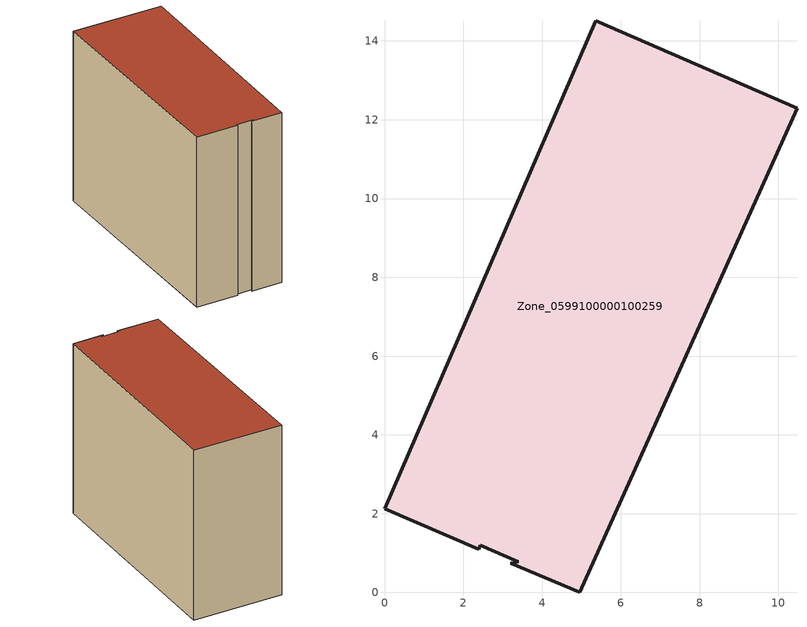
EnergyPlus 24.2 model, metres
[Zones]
Zone_0599100000100259
 floor ground (C_G): 2.44,1.2 2.39,1.1 0,2.13 5.36,14.52 10.47,12.29 4.95,0 3.21,0.75 3.4,0.78 z0
 wall outside (C_F): 5.36,14.52 0,2.13 2.39,1.1 2.44,1.2 3.4,0.78 3.21,0.75 4.95,0 10.47,12.29 5.36,14.52 z0:10.72
 roof outside (C_R): 2.39,1.1 2.44,1.2 3.4,0.78 3.21,0.75 4.95,0 10.47,12.29 5.36,14.52 0,2.13 z10.72
[BUILDING]
Pand.0599100000100259: North Axis=0; Terrain=City; Loads Convergence Tolerance Value=0.04; Temperature Convergence Tolerance Value=0.4; Solar Distribution=FullExterior; Maximum Number of Warmup Days=25; Minimum Number of Warmup Days=1
[Site:Location]
Rotterdam.The.Hague.AP_ZH_NLD Design_Conditions: Latitude=51.96; Longitude=4.45; Time Zone=1; Elevation=-4.5
[SITE:GROUNDTEMPERATURE:BUILDINGSURFACE]
18, 18, 18, 18, 18, 18, 18, 18, 18, 18, 18, 18
[MATERIAL] Thermal Absorptance=0.9; Solar Absorptance=0.7; Visible Absorptance=0.7
Name | Roughness | Thickness | Conductivity | Density | Specific Heat
G.TI.1946 | MediumSmooth | 0.15 | 1 | 540 | 1210
F.TI.1946 | Rough | 0.3 | 0.857143 | 1920 | 840
R.TI.1946 | MediumRough | 0.2 | 0.1 | 1500 | 1000
[CONSTRUCTION]
C_G: G.TI.1946
C_F: F.TI.1946
C_R: R.TI.1946
[ZONE]
Zone_0599100000100259: Type=1; Multiplier=1; Ceiling Height=Autocalculate; Volume=Autocalculate; Floor Area=autocalculate; Part of Total Floor Area=Yes
[ZONEINFILTRATION:DESIGNFLOWRATE]
Infil_Zone_0599100000100259: Zone or ZoneList or Space or SpaceList=Zone_0599100000100259; Schedule=AlwaysOn; Design Flow Rate Calculation Method=Flow/Area; Flow Rate per Floor Area=0.003; Constant Term Coefficient=1; Temperature Term Coefficient=0; Velocity Term Coefficient=0; Velocity Squared Term Coefficient=0
[HVACTEMPLATE:ZONE:IDEALLOADSAIRSYSTEM]
Zone_0599100000100259: Maximum Heating Supply Air Temperature=50; Minimum Cooling Supply Air Temperature=13; Maximum Heating Supply Air Humidity Ratio=0.0156; Minimum Cooling Supply Air Humidity Ratio=0.0077; Heating Limit=NoLimit; Cooling Limit=NoLimit; Dehumidification Control Type=ConstantSensibleHeatRatio; Cooling Sensible Heat Ratio=0.7; Dehumidification Setpoint=60; Humidification Control Type=None; Humidification Setpoint=30; Outdoor Air Method=None; Outdoor Air Flow Rate per Person=0.00944; Outdoor Air Flow Rate per Zone Floor Area=0; Outdoor Air Flow Rate per Zone=0; Demand Controlled Ventilation Type=None; Outdoor Air Economizer Type=NoEconomizer; Heat Recovery Type=None; Sensible Heat Recovery Effectiveness=0.7; Latent Heat Recovery Effectiveness=0.65
[ZONECONTROL:THERMOSTAT]
ThermostatControl_Zone_0599100000100259: Zone or ZoneList=Zone_0599100000100259; Control Type Schedule=DualSetpointControlType; Control 1=Thermostat_Zone_0599100000100259; Temperature Difference Between Cutout And Setpoint=0
[THERMOSTATSETPOINT:DUALSETPOINT]
Thermostat_Zone_0599100000100259: Heating Setpoint Temperature Schedule=HeatingSetpoint_Zone_0599100000100259; Cooling Setpoint Temperature Schedule=CoolingSetpoint_Zone_0599100000100259
[SCHEDULE:COMPACT]
HeatingSetpoint_Zone_0599100000100259: Through: 12/31, For: AllDays, Until: 24:00, 21
CoolingSetpoint_Zone_0599100000100259: Through: 12/31, For: AllDays, Until: 24:00, 24
DualSetpointControlType: Through: 12/31, For: AllDays, Until: 24:00, 4
AlwaysOn: Through: 12/31, For: AllDays, Until: 24:00, 1
